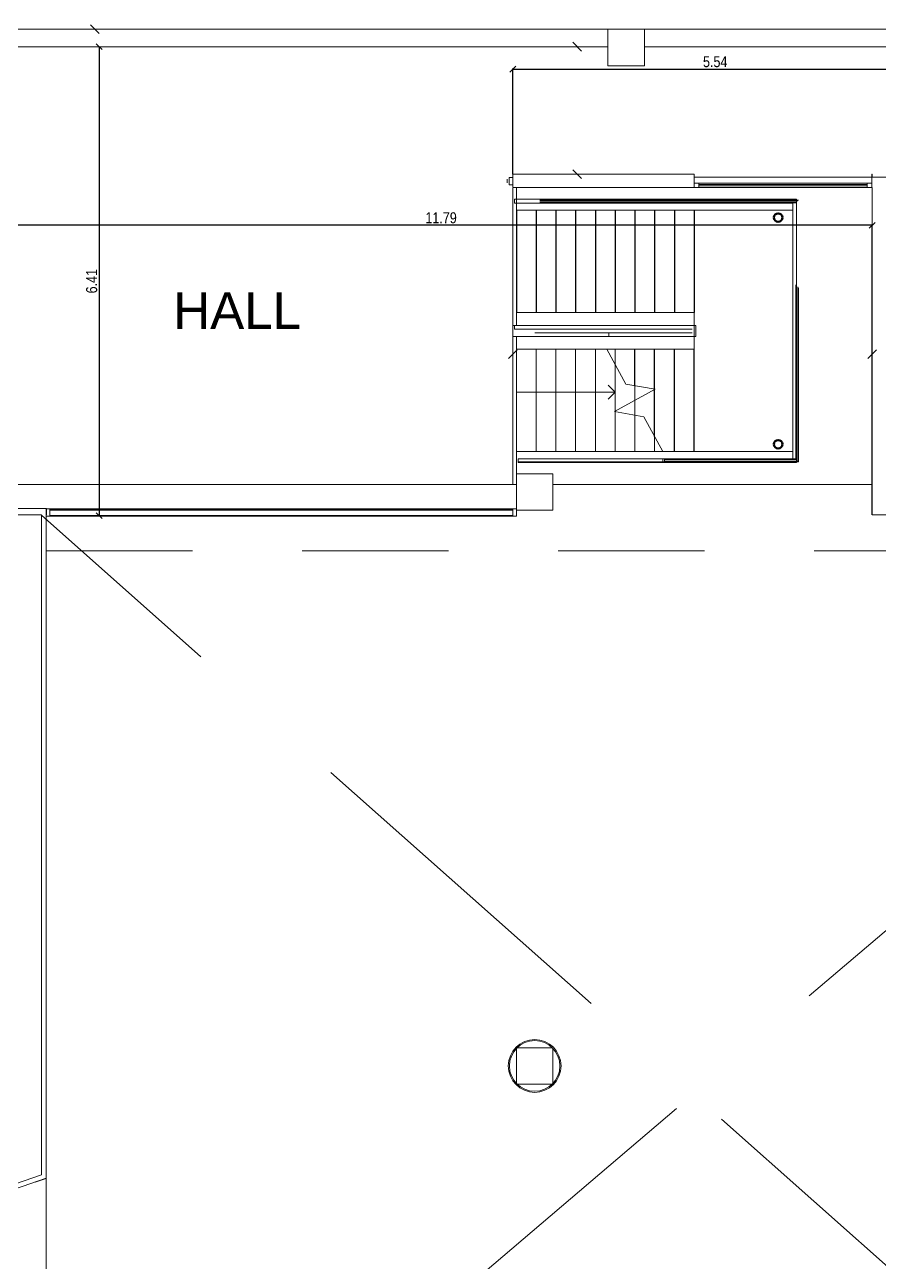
# Model space of a CAD drawing. Header units: millimetres. Extents: x 38 to 139, y 58 to 123.
# Drawn here: x 86.24 to 97.93, y 67.61 to 84.53 of the extents above; entities that cross this region are included whole.
import ezdxf

# ---------------------------------------------------------------- set-up
doc = ezdxf.new("R2010")
doc.units = ezdxf.units.MM
for name, pattern in [('Dash', [3.5, 2, -1.5]), ('Hidden', [7.14375, 4.7625, -2.38125]), ('Overhead', [3.96875, 2.38125, -1.5875])]:
    doc.linetypes.add(name, pattern=pattern)
for name, color, linetype, lineweight in [('A-----NPP', 7, 'Continuous', 9), ('A-AREALIM', 7, 'Continuous', 9), ('A-CLNGSUM', 7, 'Continuous', 9), ('A-FLORHRM', 7, 'Continuous', 9), ('A-FLOROTM', 7, 'Continuous', 9), ('A-FLORSTM', 7, 'Continuous', 9), ('A-GLAZIDM', 7, 'Continuous', 9), ('A-SECTMBM', 7, 'Overhead', 9), ('A-WALL', 7, 'Continuous', 9), ('A-WALLCWM', 7, 'Continuous', 9), ('DIMENSION', 1, 'Continuous', 25), ('S-COLSPRM', 7, 'Continuous', 9)]:
    doc.layers.add(name, color=color, linetype=linetype, lineweight=lineweight)
for name, color, linetype in [('estructura', 7, 'Continuous'), ('Lineas Proyecciones', 7, 'Hidden'), ('Sectores', 3, 'Continuous')]:
    doc.layers.add(name, color=color, linetype=linetype)
doc.styles.add('ARIALNARROW', font='ARIALN.TTF')
doc.styles.add('MtXpl_Arial_Unicode_', font='ARIALUNI.ttf')
doc.dimstyles.new('C', dxfattribs={"dimscale": 1.5, "dimtxt": 0.15, "dimasz": 0.08, "dimexe": 0.01, "dimexo": 0, "dimgap": 0.025, "dimtad": 1, "dimzin": 0, "dimdsep": 46, "dimtxsty": 'ARIALNARROW', "dimblk": 'OBLIQUE', "dimcen": 0, "dimclrd": 256, "dimclre": 256, "dimclrt": 256, "dimadec": 0, "dimazin": 0, "dimtfac": 1.666667, "dimtofl": 0, "dimtmove": 0, "dimatfit": 0, "dimldrblk": 'OBLIQUE', "dimfxl": 0.1, "dimtolj": 1, "dimtzin": 0, "dimarcsym": 0})

# ---------------------------------------------------------------- blocks, each defined once
blk = doc.blocks.new('_Oblique')
at = {"layer": 'estructura', "color": 0, "lineweight": -2}
blk.add_line((-0.5, -0.5), (0.5, 0.5), dxfattribs=at)
blk = doc.blocks.new('*D70')
at = {"layer": 'Defpoints', "color": 0}
for p in [(86.038382, 81.791007), (86.038382, 81.791007), (97.828247, 77.831209)]:
    blk.add_point(p, dxfattribs=at)
at = {"layer": 'DIMENSION', "lineweight": -2}
for p, q in [((86.038382, 81.791007), (86.038382, 81.801007)), ((97.828247, 81.791007), (86.038382, 81.791007)), ((97.828247, 77.831209), (97.828247, 81.801007))]:
    blk.add_line(p, q, dxfattribs=at)
at = {"layer": 'DIMENSION', "lineweight": -2, "xscale": 0.08, "yscale": 0.08, "zscale": 0.08, "rotation": 180}
blk.add_blockref('_Oblique', (86.038382, 81.791007), dxfattribs=at)
at = {"layer": 'DIMENSION', "lineweight": -2, "xscale": 0.08, "yscale": 0.08, "zscale": 0.08}
blk.add_blockref('_Oblique', (97.828247, 81.791007), dxfattribs=at)
at = {"layer": 'DIMENSION', "insert": (91.933314, 81.892583), "char_height": 0.15, "attachment_point": 5, "style": 'ARIALNARROW'}
blk.add_mtext('\\A1;11.79', dxfattribs=at)
blk = doc.blocks.new('*D71')
at = {"layer": 'Defpoints', "color": 0}
for p in [(87.257296, 84.233709), (87.257296, 77.819709), (87.257296, 77.819709)]:
    blk.add_point(p, dxfattribs=at)
at = {"layer": 'DIMENSION', "lineweight": -2}
for p, q in [((87.257296, 84.233709), (87.247296, 84.233709)), ((87.257296, 84.233709), (87.257296, 77.819709)), ((87.257296, 77.819709), (87.247296, 77.819709))]:
    blk.add_line(p, q, dxfattribs=at)
at = {"layer": 'DIMENSION', "lineweight": -2, "xscale": 0.08, "yscale": 0.08, "zscale": 0.08}
for p, rotation in [((87.257296, 84.233709), 90), ((87.257296, 77.819709), 270)]:
    blk.add_blockref('_Oblique', p, dxfattribs=dict(at, rotation=rotation))
at = {"layer": 'DIMENSION', "insert": (87.15572, 81.026709), "char_height": 0.15, "attachment_point": 5, "rotation": 90, "style": 'ARIALNARROW'}
blk.add_mtext('\\A1;6.41', dxfattribs=at)
blk = doc.blocks.new('*D72')
at = {"layer": 'Defpoints', "color": 0}
for p in [(98.450219, 83.926545), (98.450219, 83.926545), (92.914248, 82.48871)]:
    blk.add_point(p, dxfattribs=at)
at = {"layer": 'DIMENSION', "lineweight": -2}
for p, q in [((92.914248, 82.48871), (92.914248, 83.936545)), ((92.914248, 83.926545), (98.450219, 83.926545)), ((98.450219, 83.926545), (98.450219, 83.936545))]:
    blk.add_line(p, q, dxfattribs=at)
at = {"layer": 'DIMENSION', "lineweight": -2, "xscale": 0.08, "yscale": 0.08, "zscale": 0.08, "rotation": 180}
blk.add_blockref('_Oblique', (92.914248, 83.926545), dxfattribs=at)
at = {"layer": 'DIMENSION', "lineweight": -2, "xscale": 0.08, "yscale": 0.08, "zscale": 0.08}
blk.add_blockref('_Oblique', (98.450219, 83.926545), dxfattribs=at)
at = {"layer": 'DIMENSION', "insert": (95.682234, 84.027821), "char_height": 0.15, "attachment_point": 5, "style": 'ARIALNARROW'}
blk.add_mtext('\\A1;5.54', dxfattribs=at)
blk = doc.blocks.new('*D73')
at = {"layer": 'Defpoints', "color": 0}
for p in [(136.763166, 77.831209), (39.523379, 68.622821), (136.763166, 63.52282)]:
    blk.add_point(p, dxfattribs=at)
at = {"layer": 'DIMENSION', "lineweight": -2}
for p, q in [((136.763166, 77.831209), (136.763166, 63.51282)), ((39.523379, 68.622821), (39.523379, 63.51282)), ((39.523379, 63.52282), (136.763166, 63.52282))]:
    blk.add_line(p, q, dxfattribs=at)
at = {"layer": 'DIMENSION', "lineweight": -2, "xscale": 0.08, "yscale": 0.08, "zscale": 0.08, "rotation": 180}
blk.add_blockref('_Oblique', (39.523379, 63.52282), dxfattribs=at)
at = {"layer": 'DIMENSION', "lineweight": -2, "xscale": 0.08, "yscale": 0.08, "zscale": 0.08}
blk.add_blockref('_Oblique', (136.763166, 63.52282), dxfattribs=at)
at = {"layer": 'DIMENSION', "insert": (88.143273, 63.624397), "char_height": 0.15, "attachment_point": 5, "style": 'ARIALNARROW'}
blk.add_mtext('\\A1;97.24', dxfattribs=at)

msp = doc.modelspace()

# ---------------------------------------------------------------- linework, layer by layer
at = {"layer": 'A-----NPP', "color": 252, "linetype": 'Hidden'}
for p, q in [((86.085145, 61.996209), (104.640587, 77.779209)), ((104.668087, 61.656209), (86.469887, 77.824709))]:
    msp.add_line(p, q, dxfattribs=at)
at = {"layer": 'A-----NPP', "color": 252, "linetype": 'Dash'}
msp.add_line((86.534887, 77.339709), (103.862987, 77.339709), dxfattribs=at)
at = {"layer": 'A-AREALIM', "color": 252}
for p, q in [((92.913384, 82.29871), (92.913384, 78.243709)), ((86.038387, 78.243709), (92.963387, 78.243709)), ((93.463387, 78.243709), (97.828247, 78.243709))]:
    msp.add_line(p, q, dxfattribs=at)
at = {"layer": 'A-CLNGSUM', "color": 252}
for p, q in [((86.534887, 68.754951), (86.381206, 68.704729)), ((86.534887, 64.031369), (86.534887, 68.754951))]:
    msp.add_line(p, q, dxfattribs=at)
at = {"layer": 'A-FLORHRM', "color": 252, "linetype": 'Hidden'}
for p, q in [((92.938387, 82.095809), (92.938387, 82.146609)), ((95.638387, 82.146609), (92.938387, 82.146609)), ((95.638387, 82.095809), (92.938387, 82.095809)), ((96.793787, 82.146609), (95.638387, 82.146609)), ((96.742987, 82.095809), (95.638387, 82.095809)), ((96.742987, 78.596609), (96.742987, 82.095809)), ((96.793787, 78.545809), (96.793787, 82.146609)), ((92.938387, 80.370809), (92.938387, 80.421609)), ((95.393787, 80.421609), (92.938387, 80.421609)), ((95.393787, 80.270809), (95.393787, 80.421609)), ((95.368387, 80.370809), (92.938387, 80.370809)), ((94.227387, 80.321609), (95.368387, 80.321609)), ((94.227569, 80.270809), (95.393787, 80.270809)), ((94.989205, 78.596609), (95.393387, 78.596609)), ((94.989387, 78.545809), (95.393387, 78.545809)), ((95.393387, 78.596609), (96.742987, 78.596609)), ((95.393387, 78.545809), (96.793787, 78.545809))]:
    msp.add_line(p, q, dxfattribs=at)
at = {"layer": 'A-FLORHRM', "color": 252, "linetype": 'Overhead'}
for p, q in [((92.938387, 82.096209), (92.938387, 82.136209)), ((95.663387, 82.136209), (92.938387, 82.136209)), ((92.938387, 82.106209), (92.938387, 82.126209)), ((95.663387, 82.126209), (92.938387, 82.126209)), ((92.938387, 82.106209), (92.938387, 82.126209)), ((95.663387, 82.126209), (92.938387, 82.126209)), ((95.663387, 82.106209), (92.938387, 82.106209)), ((95.663387, 82.106209), (92.938387, 82.106209)), ((95.663387, 82.096209), (92.938387, 82.096209)), ((96.823387, 82.136209), (95.663387, 82.136209)), ((96.813387, 82.126209), (95.663387, 82.126209)), ((96.813387, 82.126209), (95.663387, 82.126209)), ((96.793387, 82.106209), (95.663387, 82.106209)), ((96.793387, 82.106209), (95.663387, 82.106209)), ((96.783387, 82.096209), (95.663387, 82.096209)), ((96.783387, 78.596209), (96.783387, 82.096209)), ((96.793387, 78.586209), (96.793387, 82.106209)), ((96.793387, 78.586209), (96.793387, 82.106209)), ((96.813387, 78.566209), (96.813387, 82.126209)), ((96.813387, 78.566209), (96.813387, 82.126209)), ((96.823387, 78.556209), (96.823387, 82.136209)), ((94.964387, 78.596209), (95.393387, 78.596209)), ((94.964387, 78.556209), (95.393387, 78.556209)), ((94.989242, 78.586209), (95.393387, 78.586209)), ((94.989242, 78.586209), (95.393387, 78.586209)), ((94.989314, 78.566209), (95.393387, 78.566209)), ((94.989314, 78.566209), (95.393387, 78.566209)), ((95.393387, 78.596209), (96.783387, 78.596209)), ((95.393387, 78.586209), (96.793387, 78.586209)), ((95.393387, 78.586209), (96.793387, 78.586209)), ((95.393387, 78.566209), (96.813387, 78.566209)), ((95.393387, 78.566209), (96.813387, 78.566209)), ((95.393387, 78.556209), (96.823387, 78.556209))]:
    msp.add_line(p, q, dxfattribs=at)
at = {"layer": 'A-FLORHRM', "color": 252}
for p, q in [((92.988387, 80.270809), (94.227569, 80.270809)), ((93.216563, 80.321609), (94.227387, 80.321609)), ((94.227387, 80.271209), (94.227387, 80.321609)), ((94.227569, 80.270809), (94.227387, 80.271209)), ((92.988387, 78.596609), (94.989205, 78.596609)), ((92.988387, 78.596209), (94.964387, 78.596209)), ((92.988387, 78.556209), (92.988387, 78.596209)), ((92.988387, 78.556209), (94.964387, 78.556209)), ((92.988387, 78.545809), (92.988387, 78.556209)), ((92.988387, 78.545809), (94.989387, 78.545809)), ((94.964387, 78.556209), (94.964387, 78.596209)), ((94.989387, 78.596209), (94.989205, 78.596609)), ((94.989387, 78.545809), (94.989387, 78.596209))]:
    msp.add_line(p, q, dxfattribs=at)
at = {"layer": 'A-FLOROTM', "color": 252}
for p, q in [((97.823387, 82.44871), (95.393387, 82.44871)), ((92.838387, 82.370824), (92.838387, 82.420824)), ((92.963387, 80.421209), (92.963387, 82.30871)), ((92.963387, 80.096209), (92.963387, 80.271209)), ((92.963387, 78.393709), (92.963387, 78.696209)), ((86.584887, 77.893709), (92.913387, 77.893709))]:
    msp.add_line(p, q, dxfattribs=at)
at = {"layer": 'A-FLORSTM', "color": 252}
for p, q in [((95.393387, 81.996209), (92.963387, 81.996209)), ((96.743387, 81.996209), (95.393387, 81.996209)), ((96.743387, 78.696209), (96.743387, 81.996209)), ((95.393387, 80.596209), (92.963387, 80.596209)), ((95.393387, 80.421209), (95.393387, 80.596209)), ((95.393387, 80.096209), (95.393387, 80.271209)), ((92.963387, 78.696209), (92.963387, 80.096209)), ((92.963387, 80.096209), (94.202387, 80.096209)), ((93.233387, 78.696209), (93.233387, 80.096209)), ((93.503387, 78.696209), (93.503387, 80.096209)), ((93.773387, 78.696209), (93.773387, 80.096209)), ((94.043387, 78.696209), (94.043387, 80.096209)), ((94.202387, 80.096209), (94.461959, 79.619304)), ((94.202387, 80.096209), (95.393387, 80.096209)), ((94.313387, 79.892272), (94.313387, 80.096209)), ((94.313387, 79.249252), (94.313387, 79.892272)), ((94.217927, 79.604169), (94.313387, 79.508709)), ((94.862256, 79.547994), (94.304518, 79.244425)), ((94.461959, 79.619304), (94.862256, 79.547994)), ((94.583387, 79.396209), (94.583387, 79.597673)), ((94.853387, 79.543166), (94.853387, 79.549573)), ((92.963387, 79.508709), (94.313387, 79.508709)), ((94.217927, 79.41325), (94.313387, 79.508709)), ((94.583387, 79.194746), (94.583387, 79.396209)), ((94.304518, 79.244425), (94.704814, 79.173114)), ((94.313387, 79.242845), (94.313387, 79.249252)), ((94.313387, 78.696209), (94.313387, 79.242845)), ((94.583387, 78.696209), (94.583387, 79.194746)), ((94.704814, 79.173114), (94.964387, 78.696209)), ((94.853387, 78.696209), (94.853387, 78.900146)), ((92.963387, 78.696209), (94.964387, 78.696209)), ((94.964387, 78.696209), (95.393387, 78.696209)), ((95.393387, 78.696209), (96.743387, 78.696209))]:
    msp.add_line(p, q, dxfattribs=at)
at = {"layer": 'A-GLAZIDM', "color": 252, "lineweight": 18}
for p, q in [((95.458387, 82.36871), (95.393387, 82.36871)), ((95.393387, 82.30871), (95.458387, 82.30871)), ((95.458387, 82.30871), (95.458387, 82.36871)), ((97.758387, 82.34871), (95.458387, 82.34871)), ((95.458387, 82.34871), (95.458387, 82.32871)), ((95.458387, 82.32871), (97.758387, 82.32871)), ((97.823387, 82.36871), (97.758387, 82.36871)), ((97.758387, 82.36871), (97.758387, 82.30871)), ((97.758387, 82.32871), (97.758387, 82.34871)), ((97.758387, 82.30871), (97.823387, 82.30871))]:
    msp.add_line(p, q, dxfattribs=at)
at = {"layer": 'A-GLAZIDM', "color": 252}
for p, q in [((95.458387, 82.36871), (97.758387, 82.36871)), ((97.758387, 82.30871), (95.458387, 82.30871))]:
    msp.add_line(p, q, dxfattribs=at)
at = {"layer": 'A-SECTMBM', "color": 252}
for p, q in [((92.963387, 81.996209), (92.963387, 80.596209)), ((95.393387, 81.996209), (92.963387, 81.996209)), ((96.743387, 81.996209), (95.393387, 81.996209)), ((96.743387, 78.696209), (96.743387, 81.996209)), ((95.393387, 80.596209), (92.963387, 80.596209)), ((95.393387, 80.096209), (95.393387, 80.596209)), ((94.202387, 80.096209), (95.393387, 80.096209)), ((94.313387, 79.892272), (94.313387, 80.096209)), ((94.583387, 79.194746), (94.583387, 79.396209)), ((94.853387, 78.900146), (94.853387, 79.543166)), ((94.313387, 79.242845), (94.313387, 79.249252)), ((94.964387, 78.696209), (95.393387, 78.696209)), ((95.393387, 78.696209), (96.743387, 78.696209))]:
    msp.add_line(p, q, dxfattribs=at)
at = {"layer": 'A-WALL', "color": 252, "lineweight": 18}
for p, q in [((94.213382, 84.473709), (82.763382, 84.473709)), ((94.213382, 84.233709), (94.213382, 84.473709)), ((106.713387, 84.473709), (94.713382, 84.473709)), ((94.713382, 84.473709), (94.713382, 84.233709)), ((82.763382, 84.233709), (94.213382, 84.233709)), ((94.713382, 84.233709), (106.713387, 84.233709)), ((95.393387, 82.48871), (92.914248, 82.48871)), ((92.914248, 82.48871), (92.914248, 82.30871)), ((95.393387, 82.30871), (95.393387, 82.48871)), ((97.828247, 82.48871), (97.823387, 82.48871)), ((97.823387, 82.48871), (97.823387, 82.30871)), ((97.828247, 82.44871), (97.828247, 82.48871)), ((100.855887, 82.44871), (97.828247, 82.44871)), ((92.914248, 82.30871), (95.393387, 82.30871)), ((97.823387, 82.30871), (97.828247, 82.30871)), ((97.828247, 82.30871), (97.828247, 77.831209)), ((95.418387, 80.421209), (92.914248, 80.421209)), ((92.914248, 80.421209), (92.914248, 80.271209)), ((95.418387, 80.271209), (95.418387, 80.421209)), ((92.914248, 80.271209), (93.217025, 80.271209)), ((94.227567, 80.271209), (95.418387, 80.271209)), ((86.535882, 77.916209), (86.038387, 77.916209)), ((86.535882, 77.831209), (86.535882, 77.916209)), ((53.463387, 77.831209), (86.469887, 77.831209)), ((86.469887, 77.831209), (86.469887, 68.803941)), ((86.534887, 77.831209), (86.535882, 77.831209)), ((86.534887, 68.757549), (86.534887, 77.831209)), ((97.828247, 77.831209), (129.363387, 77.831209)), ((86.469887, 68.803941), (83.978187, 67.94754)), ((83.978187, 67.878808), (86.534887, 68.757549))]:
    msp.add_line(p, q, dxfattribs=at)
at = {"layer": 'A-WALL', "color": 252}
for radius, start, end in [(0.361053, 0, 180), (0.346053, 0, 180), (0.361053, 180, 0), (0.346053, 180, 0)]:
    msp.add_arc((93.213387, 70.293709), radius, start, end, dxfattribs=at)
at = {"layer": 'A-WALLCWM', "color": 252, "lineweight": 18, "extrusion": (0, 0, -1)}
for p, q in [((92.914248, 82.445824), (92.864248, 82.445824)), ((92.864248, 82.445824), (92.864248, 82.345824)), ((92.914248, 82.345824), (92.914248, 82.445824)), ((92.864248, 82.345824), (92.914248, 82.345824)), ((86.584887, 77.913709), (86.534887, 77.913709)), ((86.534887, 77.913709), (86.534887, 77.813709)), ((86.584887, 77.813709), (86.584887, 77.913709)), ((86.534887, 77.813709), (86.584887, 77.813709))]:
    msp.add_line(p, q, dxfattribs=at)
at = {"layer": 'A-WALLCWM', "color": 252}
for p, q in [((86.584887, 77.913709), (86.584887, 77.907709)), ((92.913387, 77.913709), (86.584887, 77.913709)), ((86.584887, 77.907709), (92.913387, 77.907709)), ((92.913387, 77.907709), (92.913387, 77.913709)), ((92.913387, 77.819709), (86.584887, 77.819709)), ((86.584887, 77.819709), (86.584887, 77.813709)), ((86.584887, 77.813709), (92.913387, 77.813709)), ((92.913387, 77.813709), (92.913387, 77.819709))]:
    msp.add_line(p, q, dxfattribs=at)
at = {"layer": 'A-WALLCWM', "color": 252, "lineweight": 18}
for p, q in [((92.963387, 77.913709), (92.913387, 77.913709)), ((92.913387, 77.913709), (92.913387, 77.813709)), ((92.963387, 77.813709), (92.963387, 77.913709)), ((92.913387, 77.813709), (92.963387, 77.813709))]:
    msp.add_line(p, q, dxfattribs=at)
at = {"layer": 'estructura', "color": 252, "lineweight": -2}
for p, q in [((87.137296, 84.533709), (87.257296, 84.413709)), ((93.855096, 84.173709), (93.735096, 84.293709)), ((93.735096, 82.54871), (93.855096, 82.42871)), ((92.853384, 79.969461), (92.973384, 80.089461)), ((92.973384, 80.089461), (92.853384, 79.969461)), ((97.768247, 79.969461), (97.888247, 80.089461)), ((97.768247, 79.969461), (97.888247, 80.089461))]:
    msp.add_line(p, q, dxfattribs=at)
at = {"layer": 'Lineas Proyecciones', "color": 252, "linetype": 'Hidden', "ltscale": 50}
for p, q in [((92.963387, 81.996209), (92.963387, 80.596209)), ((93.233387, 81.996209), (93.233387, 80.596209)), ((93.233387, 81.996209), (93.233387, 80.596209)), ((93.503387, 81.996209), (93.503387, 80.596209)), ((93.503387, 81.996209), (93.503387, 80.596209)), ((93.773387, 81.996209), (93.773387, 80.596209)), ((93.773387, 81.996209), (93.773387, 80.596209)), ((94.043387, 81.996209), (94.043387, 80.596209)), ((94.043387, 81.996209), (94.043387, 80.596209)), ((94.313387, 81.996209), (94.313387, 80.596209)), ((94.313387, 81.996209), (94.313387, 80.596209)), ((94.583387, 81.996209), (94.583387, 80.596209)), ((94.583387, 81.996209), (94.583387, 80.596209)), ((94.853387, 81.996209), (94.853387, 80.596209)), ((94.853387, 81.996209), (94.853387, 80.596209)), ((95.123387, 81.996209), (95.123387, 80.596209)), ((95.123387, 81.996209), (95.123387, 80.596209)), ((95.393387, 81.996209), (95.393387, 80.596209)), ((95.393387, 81.996209), (95.393387, 80.596209)), ((94.583387, 79.597673), (94.583387, 80.096209)), ((94.583387, 79.597673), (94.583387, 80.096209)), ((94.853387, 79.549573), (94.853387, 80.096209)), ((94.853387, 79.549573), (94.853387, 80.096209)), ((95.123387, 78.696209), (95.123387, 80.096209)), ((95.123387, 78.696209), (95.123387, 80.096209)), ((95.393387, 78.696209), (95.393387, 80.096209)), ((95.393387, 78.696209), (95.393387, 80.096209)), ((94.853387, 78.900146), (94.853387, 79.543166))]:
    msp.add_line(p, q, dxfattribs=at)
at = {"layer": 'S-COLSPRM', "color": 252}
for p, q in [((94.713382, 84.473709), (94.213382, 84.473709)), ((94.213382, 84.473709), (94.213382, 83.973709)), ((94.713382, 83.973709), (94.713382, 84.473709)), ((94.213382, 83.973709), (94.713382, 83.973709)), ((93.463387, 78.393709), (92.963387, 78.393709)), ((92.963387, 78.393709), (92.963387, 77.893709)), ((93.463387, 77.893709), (93.463387, 78.393709)), ((92.963387, 77.893709), (93.463387, 77.893709)), ((92.963387, 70.532073), (92.963387, 70.055345)), ((93.450623, 70.543709), (92.976151, 70.543709)), ((93.463387, 70.055345), (93.463387, 70.532073)), ((92.976151, 70.043709), (93.450623, 70.043709))]:
    msp.add_line(p, q, dxfattribs=at)
at = {"layer": 'S-COLSPRM', "color": 252, "lineweight": 50}
for centre, start, end in [((96.543387, 81.896209), 0, 180), ((96.543387, 81.896209), 180, 0), ((96.543387, 78.796209), 0, 180), ((96.543387, 78.796209), 180, 0)]:
    msp.add_arc(centre, 0.05715, start, end, dxfattribs=at)

# ---------------------------------------------------------------- texts
at = {"layer": 'Sectores', "style": 'MtXpl_Arial_Unicode_'}
msp.add_text('HALL ', height=0.5, dxfattribs=at).set_placement((88.271075, 80.374494))

# ---------------------------------------------------------------- dimensions: what is measured, and where the dimension line sits
at = {"layer": 'DIMENSION'}
dim = msp.add_linear_dim(base=(87.257296, 77.819709), p1=(87.257296, 84.233709), p2=(87.257296, 77.819709), angle=90, dimstyle='C', override={"dimscale": 1, "dimlfac": 1, "dimtxsty": 'ARIALNARROW', "dimtolj": 1}, dxfattribs=at)
dim.commit()
dim.dimension.update_dxf_attribs({"geometry": '*D71', "text_midpoint": (87.15572, 81.026709)})
for base, p1, p2, picture, middle in [((98.450219, 83.926545), (92.914248, 82.48871), (98.450219, 83.926545), '*D72', (95.682234, 84.027821)), ((86.038382, 81.791007), (97.828247, 77.831209), (86.038382, 81.791007), '*D70', (91.933314, 81.892583)), ((136.763166, 63.52282), (39.523379, 68.622821), (136.763166, 77.831209), '*D73', (88.143273, 63.624397))]:
    dim = msp.add_linear_dim(base=base, p1=p1, p2=p2, dimstyle='C', override={"dimscale": 1, "dimlfac": 1, "dimtxsty": 'ARIALNARROW', "dimtolj": 1}, dxfattribs=at)
    dim.commit()
    dim.dimension.update_dxf_attribs({"geometry": picture, "text_midpoint": middle})

doc.saveas('drawing.dxf')
